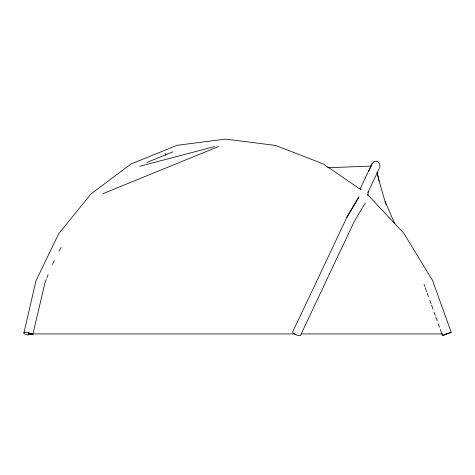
<?xml version="1.0" encoding="UTF-8"?>
<svg xmlns="http://www.w3.org/2000/svg" width="475" height="475" viewBox="0 0 475 475"><rect width="100%" height="100%" fill="white"/><g stroke="black" fill="none" stroke-linecap="round" stroke-linejoin="round"><path stroke-width="0.71" d="M367.988 195.326L368.167 191.651M28.613 332.512L28.007 335.107L25.775 334.459A4.228 1.098 13.2 0 1 23.833 333.296L35.922 280.962L58.663 233.807L91.016 193.925L130.768 164.154L176.878 145.356L225.56 139.086L275.548 145.433L323.226 163.917L361.19 189.893M28.464 332.476A241.923 211.975 73.9 0 0 28.274 333.943L32.769 334.792L44.739 283.64A238.082 208.608 73.9 0 1 46.253 279.46M379.501 168.067C380.647 165.508 379.43 161.951 376.568 161.239C371.141 160.55 371.046 168.203 368.671 171.178M360.109 188.949L371.967 163.822M310.781 293.776L292.511 332.197L294.102 333.866L298.033 335.611L300.372 335.694L337.179 257.521M311.089 293.117L346.59 217.906L358.459 197.927M337.339 257.373L354.19 221.671L365.352 202.884M367.923 192.458L379.175 168.631M346.75 217.277L359.047 196.573M23.75 332.963L24.492 332.512A5.035 1.306 13.2 0 1 27.366 332.565L30.774 333.432A4.228 1.098 13.2 0 1 32.716 334.596L32.769 334.792M367.211 194.21L403.75 233.154L432.535 280.428L451.25 332.387L442.474 335.498L446.862 333.943L445.473 333.943M146.947 162.408L172.995 151.792M103.105 193.598L218.732 146.466M446.078 334.056L451.25 332.387M139.68 166.297L214.837 146.508M327.631 167.746L371.296 166.107M28.274 333.943L294.963 333.943M301.108 333.943L442.7 333.943M385.041 201.364L394.778 223.79M164.914 153.193L165.793 155.349M424.05 284.341L424.793 286.419M425.291 287.803L426.787 291.947M427.286 293.33L428.527 296.786M429.774 300.242L431.021 303.697M431.52 305.081L433.01 309.231M434.008 311.998L435.254 315.453M435.747 316.837L437.243 320.981M438.241 323.748L439.482 327.204M440.23 329.276L442.504 335.516M378.361 178.368L386.068 204.903M377.192 172.419L379.139 181.046M377.049 172.158L378.219 177.68M46.776 278.071A238.082 208.608 73.9 0 1 48.123 274.615M52.493 264.385A238.082 208.608 73.9 0 1 54.376 260.365M59.048 251.18A238.082 208.608 73.9 0 1 61.168 247.333"/></g></svg>
